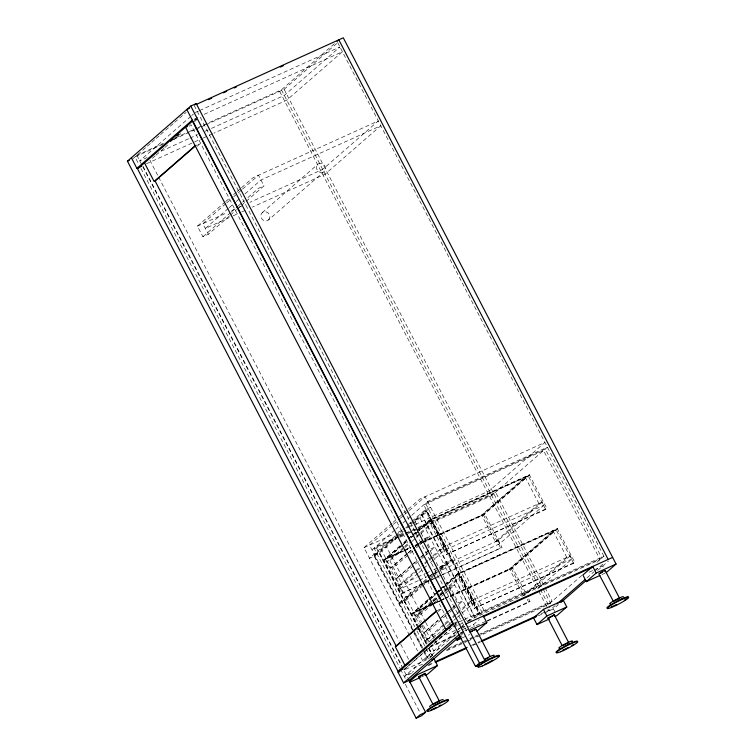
<?xml version="1.0" encoding="UTF-8"?>
<svg xmlns="http://www.w3.org/2000/svg" width="756" height="756" viewBox="0 0 756 756"><rect width="100%" height="100%" fill="white"/><g stroke="black" fill="none" stroke-linecap="round" stroke-linejoin="round"><path stroke-width="0.57" stroke-dasharray="3.78 2.83" d="M132.905 158.713L135.277 156.653M137.734 154.507L146.532 146.853M147.411 146.088L150.926 143.016M151.805 142.251L155.33 139.189M156.209 138.424L159.724 135.362M160.603 134.596L169.401 126.932M170.289 126.167L173.804 123.105M174.683 122.34L183.481 114.676M184.36 113.91L186.118 112.379M190.852 116.348L139.643 160.934L147.146 157.531M191.731 115.573L193.498 114.043M197.741 117.274L194.207 120.346L196.985 119.089M194.264 120.686L196.021 119.155M155.197 155.849L149.962 160.414L158.099 176.11M156.076 155.093L163.929 148.252M164.808 147.496L168.295 144.453M173.53 139.888L177.027 136.855M177.896 136.089L182.262 132.291M189.246 126.214L190.994 124.693L450.86 626.034M194.443 121.688L197.892 118.683M197.127 146.295L200.614 143.262L197.883 144.5M334.407 43.668L279.644 91.353L538.13 590.011M205.708 124.853L284.124 89.321L337.998 42.412M229.55 215.829L208.354 234.284L202.891 236.76L197.392 226.148L224.759 202.315M225.647 201.55L230.06 197.703M233.585 194.632L236.241 192.326M237.119 191.551L240.654 188.48M241.533 187.715L253.014 177.717L378.293 120.951L322.67 169.382L249.924 202.343M225.817 203.685L202.854 223.672L208.354 234.284M226.696 202.91L232.876 197.533M233.755 196.768L237.289 193.687M238.178 192.922L241.703 189.85M242.591 189.076L258.486 175.241L263.986 185.853L241.911 205.065M228.284 208.458L205.33 228.444L232.073 216.329M229.172 207.692L235.352 202.306M236.231 201.54L241.533 196.929M245.067 193.848L260.952 180.013L380.769 125.723L325.146 174.154L252.4 207.116M202.891 236.76L230.259 212.927M231.138 212.162L237.318 206.775M238.206 206.01L241.74 202.929M242.619 202.164L244.386 200.624M247.921 197.552L258.514 188.329L263.986 185.853M230.429 215.063L236.609 209.677M237.497 208.911L241.022 205.84M262.19 212.682L317.813 164.25M268.503 219.949A4.81 4.328 49 0 0 266.603 212.039A4.81 4.328 49 0 0 260.933 216.963A4.81 4.328 49 0 0 268.503 219.949L324.126 171.517A4.81 4.328 49 0 0 322.226 163.608A4.81 4.328 49 0 0 316.556 168.531A4.81 4.328 49 0 0 324.126 171.517M409.506 635.361L364.023 547.627L392.279 523.02M393.158 522.254L398.459 517.643M399.338 516.877L402.872 513.797M403.761 513.031L407.286 509.96M408.174 509.185L419.646 499.196L544.925 442.421L489.302 490.852L411.217 526.242M392.449 525.155L369.495 545.142L414.43 631.836M393.337 524.39L399.518 519.013M400.396 518.238L403.931 515.167M404.81 514.392L408.344 511.321M409.223 510.555L425.118 496.711L484.105 610.508L480.154 613.938L426.677 510.763L421.205 513.239L474.692 616.414L600.066 559.563L543.555 450.548L423.747 504.838L480.258 613.853M394.925 529.937L371.971 549.924L398.714 537.799M395.804 529.162L399.338 526.091M402.872 523.01L410.82 516.093M411.699 515.327L427.594 501.493L547.401 447.193L491.778 495.624L419.041 528.586M395.133 535.938L369.523 558.23L374.995 555.755L396.182 537.308M396.012 535.172L402.192 529.786M407.493 525.174L411.018 522.103M411.907 521.338L425.146 509.799L430.618 507.323L412.956 522.698M422.698 584.662L404.394 600.604L398.922 603.08L374.182 555.339L402.135 530.995M405.641 527.943L421.319 514.288L426.79 511.812L451.54 559.553L434.983 573.965M397.07 536.533L403.25 531.156M406.775 528.085L412.077 523.464M374.182 555.339L379.644 552.863L403.222 532.337M408.486 527.754L411.992 524.702M412.87 523.936L426.79 511.812M429.247 580.948L401.455 593.545L383.991 559.856L400.293 545.662M403.855 542.562L407.418 539.463M408.306 538.688L411.859 535.588M412.748 534.813L416.31 531.714M417.199 530.939L429.947 519.845L529.38 474.787L546.834 508.467L545.652 509.497L446.229 554.554L428.765 520.875L528.189 475.817L545.652 509.497M400.378 545.813L384.076 560.016L403.317 551.294M403.94 542.723L407.493 539.623M408.382 538.848L411.944 535.749M412.833 534.974L416.395 531.874M417.284 531.099L430.032 519.996L529.455 474.948L483.5 514.959L422.557 542.572M402.39 545.076L388.234 557.635L402.475 545.237M403.279 544.311L407.73 540.436M411.283 537.336L413.957 535.012M414.846 534.237L418.408 531.137M419.296 530.362L431.752 519.523L419.372 530.523M403.364 544.462L407.815 540.597M411.368 537.497L414.042 535.172M414.931 534.397L418.484 531.298M403.723 547.287L386.826 562.01L389.803 560.659L404.044 548.261M404.611 546.512L410.839 541.098M416.178 536.448L419.741 533.349M420.629 532.574L430.419 524.05L433.396 522.698L445.501 546.04L424.144 564.637M404.933 547.486L411.16 542.071M412.048 541.296L415.602 538.196M416.499 537.422L420.052 534.322M420.941 533.547L433.396 522.698M411.122 565.516L396.21 578.501L405.83 597.07L411.302 594.594L386.552 546.843L381.081 549.328L390.71 567.888L407.371 553.383M408.249 552.617L414.392 547.268M415.271 546.503L418.777 543.451M419.656 542.685L424.04 538.867L429.512 536.391L424.248 540.975M407.493 553.694L391.702 567.444L397.202 578.057L412.993 564.307M408.372 552.929L414.505 547.58M415.384 546.824L418.9 543.762M419.769 542.997L425.033 538.414L430.533 549.026M412.842 550.907L396.172 565.412L390.71 567.888M416.348 547.845L418.985 545.558M419.863 544.793L423.369 541.74M411.992 564.751L417.255 560.168M420.771 557.115L429.54 549.48L435.012 547.004L429.748 551.587M413.872 563.541L417.378 560.489M420.884 557.427L428.784 550.557M418.342 561.51L401.672 576.025L396.21 578.501M421.848 558.457L424.485 556.17M425.363 555.405L428.869 552.343M418.351 580.636L400.179 588.877L398.525 585.692L421.168 565.989M424.721 562.889L431.837 556.69M432.725 555.915L442.912 547.051L542.335 501.993L543.989 505.178L499.603 543.819L438.669 571.432M398.922 585.352L401.909 584.001L417.029 570.827M417.917 570.052L423.256 565.412M481.704 515.28L525.288 477.329M422.481 542.411L483.415 514.798L529.38 474.787M400.179 588.877L417.926 573.417M418.815 572.651L426.809 565.696M430.353 562.596L444.556 550.236L543.989 505.178M401.455 593.545L435.777 577.49M446.229 554.554L546.834 508.467M398.922 603.08L422.5 582.555M423.379 581.789L429.512 576.45M430.391 575.685L433.906 572.632M434.776 571.867L437.412 569.57M414.959 521.338L439.17 568.049L446.068 562.039L451.54 559.553M412.814 629.88L399.338 603.874L420.279 585.645M423.785 582.592L428.17 578.775M429.049 578.009L431.685 575.713M432.564 574.947L436.949 571.13M471.631 619.825L467.076 621.886L439.576 568.843L446.484 562.833L451.946 560.357L479.446 613.399L474.267 617.907M423.577 583.897L427.962 580.079M431.478 577.026L434.105 574.73M399.338 603.874L404.81 601.398L421.357 586.987M422.235 586.221L429.257 580.107M430.136 579.351L432.763 577.055M433.642 576.289L437.148 573.237M440.663 570.185L451.946 560.357M419.041 627.48L411.897 613.702L428.208 599.499M429.096 598.724L435.324 593.309M436.212 592.534L439.775 589.434M440.663 588.659L444.216 585.56M445.114 584.785L457.862 573.681L557.285 528.624L574.749 562.313L573.568 563.343L474.135 608.4L456.671 574.711L556.104 529.663L573.568 563.343M428.293 599.659L411.982 613.863L431.222 605.14M429.181 598.884L435.409 593.46M436.297 592.695L439.86 589.595M440.748 588.82L444.301 585.72M445.19 584.946L457.938 573.842L557.37 528.784L511.406 568.805L450.472 596.418M538.962 503.694L525.212 477.168L481.619 515.12L495.369 541.646L538.962 503.694L541.939 502.343M437.422 592.732L416.15 611.481L430.381 599.083M438.31 591.957L459.657 573.36L438.385 592.109M431.27 598.308L437.497 592.884M433.812 569.703L497.958 540.635L542.335 501.993M431.638 601.133L414.732 615.856L417.718 614.505L439.066 595.908M432.526 600.358L438.754 594.944M439.642 594.169L443.205 591.069M444.093 590.294L458.325 577.896L461.311 576.544L473.407 599.886L460.952 610.735M439.954 595.133L443.517 592.043M444.405 591.268L447.968 588.168M448.856 587.393L461.311 576.544M425.458 621.914L411.708 595.388L406.246 597.864L415.866 616.433L432.536 601.918M433.415 601.152L439.548 595.813M440.427 595.048L443.942 591.995M432.649 602.23L416.858 615.979L420.468 622.944M433.528 601.474L439.671 596.125M440.55 595.359L444.055 592.307M444.934 591.542L447.561 589.245M448.44 588.489L450.198 586.958L458.448 602.872M432.744 604.025L421.338 613.957L415.866 616.433M433.613 603.26L440.635 597.155M441.513 596.389L444.141 594.093M445.019 593.328L448.525 590.275M449.404 589.51L454.668 584.927L449.206 587.412M434.596 578.52L502.06 547.457L484.596 513.768L422.595 541.872M417.331 629.776L419.079 628.255M419.949 627.499L422.566 625.212M438.282 611.538L441.769 608.495L437.214 610.555M428.926 641.627L424.116 632.347L438.149 620.128M441.665 617.076L446.049 613.248M446.928 612.492L449.555 610.196M453.061 607.144L454.819 605.613M447.921 612.039L425.108 631.893L420.988 623.936M448.799 611.273L451.426 608.986M452.305 608.221L456.69 604.403M446.248 615.356L429.588 629.871L424.116 632.347M449.763 612.303L452.39 610.007M453.269 609.251L457.654 605.424M458.533 604.668L462.918 600.84L457.456 603.326M431.638 639.633L428.085 642.723L426.441 639.538L449.073 619.825M452.636 616.735L470.818 600.897L570.251 555.84L571.895 559.024L535.503 590.71M426.828 639.198L429.814 637.847L444.046 625.448M444.944 624.673L449.385 620.799M452.948 617.699L455.613 615.384M456.501 614.609L460.064 611.51M509.61 569.126L553.203 531.166M450.387 596.257L511.33 568.644L557.285 528.624M432.526 638.858L441.4 631.128M442.288 630.353L445.842 627.263M446.73 626.488L449.395 624.173M450.283 623.398L452.938 621.082M453.827 620.307L456.492 617.992M457.38 617.217L472.472 604.082L571.895 559.024M454.847 624.059L456.577 622.557M403.581 669.844L406.218 667.548M407.097 666.783L415.016 659.893M415.894 659.128L419.419 656.057M420.298 655.291L429.096 647.637M429.975 646.871L433.49 643.8M434.379 643.035L437.894 639.973M438.773 639.207L443.177 635.38M444.055 634.615L449.329 630.013M452.853 626.951L459.005 621.593M474.135 608.4L574.749 562.313M461.028 627.14L404.318 676.516L411.822 673.123M463.57 624.947L461.718 626.544L464.931 625.089M467.076 621.886L473.984 615.875L479.446 613.399M428.643 648.204L432.423 655.499L426.951 657.975L423.01 661.415L420.308 656.199M474.692 616.414L478.633 612.984L425.146 509.799M423.067 649.64L426.838 656.926L432.309 654.45L462.02 628.576M462.899 627.811L464.647 626.289M462.455 620.307L459.242 621.772L403.619 670.203L428.472 658.939L432.423 655.499M460.99 635.267L462.748 633.726M467.236 627.414L473.521 624.569L479.266 619.561M566.868 557.531L553.118 531.014L509.525 568.966L523.275 595.492L566.868 557.531L569.854 556.18M570.251 555.84L525.864 594.481L464.931 622.093M487.091 621.224L528.784 602.334L529.975 601.303L528.34 598.157M581.837 575.429L548.289 604.639L475.42 637.667M596.843 562.36L603.912 556.208L463.532 619.825M555.178 605.575L548.988 610.961L538.669 591.06M586.958 577.896L594.027 571.744M594.906 570.978L603.742 563.286M538.272 615.819L553.458 608.93L558.391 604.639M597.618 570.487L608.523 560.99M195.265 112.502L198.478 111.047M199.556 110.556L339.935 46.948L284.303 95.379L209.299 129.37M204.167 114.364L342.402 51.72L286.779 100.151L213.91 133.169M194.131 119.278L195.955 118.456M136.751 155.358L163.542 143.224M175.335 137.875L188.187 132.054M189.265 131.563L196.768 128.17M197.836 127.679L202.126 125.742M203.194 125.25L281.421 89.803L539.897 588.461M162.842 144.283L134.974 156.908L138.783 164.241M173.559 139.425L194.991 129.711M196.059 129.229L200.349 127.282M201.417 126.8L204.63 125.345M161.075 151.219L188.934 138.594M190.002 138.112L197.505 134.71M205.008 131.308L208.221 129.852M146.399 163.768L193.555 142.393M194.623 141.911L202.126 138.509M203.194 138.027L212.842 133.651M197.392 226.148L227.461 212.521M231.742 210.584L238.159 207.673M239.227 207.191L245.643 204.281M233.141 215.838L240.635 212.445M241.703 211.964L245.983 210.026M414.42 520.298L419.882 517.822L444.632 565.564L439.17 568.049M364.023 547.627L394.093 534.001M398.374 532.054L404.791 529.153M428.85 521.026L528.274 475.978M398.28 536.391L375.817 546.569L416.565 625.184M399.348 535.909L411.113 530.57M412.19 530.088L414.326 529.115M418.607 527.178L495.624 492.279L544.528 586.618M398.648 536.968L374.04 548.119L414.789 626.733M399.716 536.486L406.133 533.575M407.2 533.093L411.481 531.147M412.549 530.665L417.898 528.246M418.966 527.754L493.848 493.819M399.782 537.318L407.267 533.925M408.344 533.434L417.964 529.077M402.277 551.077L385.173 558.826L402.636 592.515M406.558 549.139L410.829 547.202M415.11 545.256L421.527 542.354M385.258 558.986L403.43 550.746M404.498 550.264L410.914 547.353M417.331 544.452L421.602 542.515M422.67 542.024L484.681 513.929M383.991 559.856L403.231 551.133M404.299 550.652L410.716 547.741M414.997 545.804L421.404 542.902M404.384 550.812L410.801 547.902M415.072 545.964L421.489 543.063M442.515 547.391L445.501 546.04M495.369 541.646L498.346 540.294M398.525 585.692L416.707 577.461M417.775 576.97L425.259 573.577M426.327 573.095L429.531 571.64M439.576 568.843L445.048 566.367L472.547 619.41M419.419 580.154L426.904 576.762M427.972 576.28L437.592 571.923M436.845 577.008L441.126 575.07M442.194 574.588L502.06 547.457M430.315 580.457L433.528 579.011M456.756 574.872L556.189 529.814M444.084 598.62L413.088 612.672L418.937 623.974M445.161 598.138L449.433 596.2M450.5 595.709L512.511 567.614L526.261 594.14L523.275 595.492M413.163 612.832L444.169 598.78M445.237 598.298L449.518 596.361M450.585 595.87L512.596 567.775M411.897 613.702L443.97 599.168M432.3 604.658L444.055 599.328M470.421 601.237L473.407 599.886M454.658 622.698L456.473 621.876M454.45 623.653L456.274 622.831M426.441 639.538L437.129 634.69M454.233 626.941L457.446 625.486M458.514 625.004L463.853 622.585M439.85 637.393L460.158 628.189M461.226 627.697L464.439 626.251M455.726 632.64L453.628 633.585L455.103 636.429M456.775 632.158L460.962 630.268M462.001 629.786L466.187 627.896M589.17 572.169L593.356 570.27M594.396 569.797L602.768 565.998L603.751 567.898M430.542 646.352L456.199 634.728M460.48 632.791L463.683 631.336M464.76 630.854L469.032 628.916M470.1 628.434L486.136 621.167M487.204 620.676L529.975 601.303M429.361 647.391L455.017 635.758M460.366 633.339L466.783 630.428M459.95 634.265L462.681 633.027M462.303 637.847L469.627 634.52M602.022 574.532L605.159 573.105M448.365 648.317L461.207 642.496M462.275 642.014L465.488 640.559M469.76 638.622L477.253 635.229M478.321 634.738L552.135 601.294L545.067 587.667M446.598 649.858L463.711 642.109M464.779 641.617L469.06 639.68M470.128 639.198L473.341 637.743M474.409 637.261L479.758 634.832M480.825 634.35L550.359 602.834M446.484 650.774L466.849 641.551M467.917 641.06L471.13 639.604M422.557 664.137L414.184 667.935L415.167 669.825M406.095 674.976L413.598 671.574M428.595 664.779L433.953 662.35M471.46 645.35L476.819 642.921M477.896 642.439L480.032 641.466M541.116 613.787L545.407 611.84M546.475 611.358L550.765 609.412L549.13 606.274M427.896 665.838L433.254 663.409M472.906 645.444L477.187 643.498M478.264 643.016L480.4 642.042M421.366 676.989L424.503 675.562M337.592 42.421L605.301 558.892M284.124 89.321L542.751 588.168M543.139 589.028L550.746 603.694M553.458 608.93L554.932 611.774M540.445 589.51L548.591 605.225M497.958 540.635L499.603 543.819M483.415 514.798L500.878 548.487M511.33 568.644L524.985 595M527.159 599.187L528.784 602.334M429.947 519.845L447.41 553.524M457.862 573.681L475.316 607.37M442.912 547.051L444.556 550.236M470.818 600.897L472.472 604.082M421.319 514.288L446.068 562.039M446.484 562.833L473.984 615.875M473.521 624.569L474.503 626.469M194.15 105.386L466.934 631.629M425.732 622.434L434.936 640.181M435.437 641.154L439.208 648.44L433.736 650.916L431.071 645.756M389.803 560.659L401.909 584.001M417.718 614.505L421.394 621.602M423.502 625.666L429.814 637.847M419.467 624.985L428.368 642.165M419.589 628.529L427.187 643.195M379.644 552.863L404.394 600.604M404.81 601.398L417.208 625.325M417.747 626.365L426.913 644.046M429.068 648.204L432.309 654.45M417.832 627.357L378.936 552.324L373.473 554.8L413.447 631.922M418.38 628.406L426.478 644.036M418.739 629.379L426.346 644.055M428.52 648.251L432.319 655.584M416.962 630.929L430.551 657.134M414.968 632.876L423.615 649.555M424.154 650.595L428.472 658.939M413.362 630.92L422.519 648.601M413.986 632.961L423.171 650.68M423.71 651.729L426.951 657.975M410.045 636.401L417.605 650.992M158.647 177.159L399.111 641.069M400.746 644.216L408.76 659.686M143.064 166.424L401.833 665.658M136.855 155.273L141.854 164.921M142.818 166.792L407.673 677.735M140.956 168.427L399.971 668.134M400.519 669.183L405.301 678.415M405.348 684.312L420.553 713.626M545.331 448.998L425.524 503.288L482.026 612.303L601.842 558.013L545.331 448.998"/><path stroke-width="1.13" d="M475.741 629.351L469.76 632.073M613.551 601.644L598.828 573.842L602.286 571.545L605.15 570.468L619.722 598.582M408.76 679.833L425.581 712.284L421.631 715.724L416.169 718.2L127.443 161.189L190.758 106.057L196.22 103.581L484.955 660.593L481.005 664.023L475.533 666.508L186.808 109.497M194.651 104.952L196.22 103.581M131.383 157.758L136.883 168.361L192.307 120.1M170.506 141.372L173.143 139.076M176.668 136.014L178.425 134.483M195.152 145.738L154.12 181.459L144.5 162.89M196.144 145.284L155.112 181.005L396.267 646.248L436.429 611.283M337.044 41.372L338.82 39.832L608.164 559.44M436.306 610.971L395.275 646.692L404.904 665.261L408.542 663.607M397.996 671.271L452.835 623.53L192.43 121.158L137.592 168.9L397.996 671.271L402.551 669.211M460.111 636.032L409.081 680.457L403.61 682.933L398.11 672.33L453.543 624.069M403.61 682.933L459.043 634.681M409.402 681.723L417.624 674.56L437.507 665.554L434.067 658.92L431.978 659.865M456.085 638.319L457.068 640.219L461.179 636.637M437.507 665.554L427.641 674.135L425.552 675.089M476.951 631.203L486.817 622.613L483.377 615.989M416.169 718.2L420.109 714.77L425.581 712.284M475.533 666.508L479.484 663.069L484.955 660.593M554.8 616.518L556.898 615.564L566.764 606.973L563.324 600.349L543.441 609.355L533.575 617.945L537.015 624.579L549.574 618.89M556.936 604.044L585.201 579.436M560.857 602.494L586.136 580.485M537.015 624.579L546.871 615.989L566.764 606.973M596.191 573.057L592.751 566.424L582.885 575.014L586.325 581.638L596.191 573.057L616.074 564.042L343.29 37.8L196.295 104.413M606.208 572.632L616.074 564.042M424.466 673.965L425.004 673.35L418.644 676.629L432.715 703.808M604.611 571.082L605.15 570.468M474.787 630.032L475.354 629.653M553.146 615.771L554.261 614.77L547.902 618.049L561.973 645.227M433.793 704.223L434.36 703.845M613.938 601.341L614.515 600.963M423.18 674.768L423.889 674.343M485.257 659.534L485.966 659.109M563.617 645.274L564.326 644.849M551.644 616.641L552.438 616.197M615.214 600.538L619.032 598.714M435.069 703.42L435.872 702.976M601.691 572.764L602.532 572.33M421.546 675.647L422.387 675.212M486.76 658.665L488.414 657.843M565.129 644.405L565.97 643.97M471.621 631.723L472.434 631.336M549.99 617.463L550.803 617.076M436.713 702.551L437.526 702.154M187.724 109.081L189.548 108.259M208.448 99.65L211.671 98.186M223.455 92.846L226.668 91.391M234.171 87.989L236.316 87.025M280.249 67.114L283.462 65.649M187.346 126.346L185.522 127.169L445.927 629.54L450.481 627.471M127.443 161.189L129.257 160.366M136.883 168.361L141.438 166.301M465.592 624.05L612.634 557.408M483.15 616.83L593.526 566.811M469.022 630.684L486.817 622.613M457.068 640.219L461.255 638.319M586.325 581.638L599.933 575.477M398.11 672.33L399.933 671.498M435.031 661.859L467.18 647.297M481.109 640.984L536.826 615.734M435.399 662.436L466.471 648.355M481.477 641.551L536.127 616.792M409.846 682.205L420.317 677.461M600.132 573.473L600.878 573.152M419.986 676.355L420.733 676.034M566.783 643.583L567.52 643.261M549.243 617.784L547.93 618.153M438.272 701.833L438.886 701.606M419.372 676.592L418.682 676.724M568.134 643.025L568.833 642.893M621.612 598.979L621.886 599.489M554.261 614.77L568.295 641.844M543.441 609.355L546.871 615.989M563.097 650.67L562.833 650.16A12.03 1.361 -27.4 0 0 568.332 647.438M492.364 657.55L492.628 658.06M475.893 629.039L489.926 656.113M190.758 106.057L479.484 663.069M425.004 673.35L439.576 701.464M433.849 709.241L433.575 708.731A12.03 1.361 -27.4 0 1 431.137 709.78M607.087 608.032A12.03 1.361 -27.4 0 1 618.909 600.264A12.03 1.361 -27.4 0 1 627.612 597.902M626.251 598.95A12.03 1.361 -27.4 0 1 624.305 600.226M616.433 604.564A12.03 1.361 -27.4 0 1 614.609 605.443M613.73 605.849A12.03 1.361 -27.4 0 1 611.283 606.898M610.281 603.864A7.692 0.869 -27.4 0 1 615.564 599.81A7.692 0.869 -27.4 0 1 623.36 596.919M573.417 644.537A12.03 1.361 -27.4 0 1 571.857 645.482M556.964 652.333A12.03 1.361 -27.4 0 1 565.223 646.002A12.03 1.361 -27.4 0 1 577.404 641.475M559.383 648.175A7.692 0.869 -27.4 0 1 565.573 643.649A7.692 0.869 -27.4 0 1 572.037 641.693M440.899 705.027A12.03 1.361 -27.4 0 1 439.075 706.019M436.288 707.446A12.03 1.361 -27.4 0 1 434.464 708.325M427.707 710.905A12.03 1.361 -27.4 0 1 435.966 704.573A12.03 1.361 -27.4 0 1 448.147 700.056M429.644 706.747A7.692 0.869 -27.4 0 1 435.418 702.693A7.692 0.869 -27.4 0 1 443.186 699.555M481.78 663.173A12.03 1.361 -27.4 0 1 494.802 656.501A12.03 1.361 -27.4 0 1 498.355 656.482M492.657 660.224A12.03 1.361 -27.4 0 1 487.176 663.135M486.259 663.588A12.03 1.361 -27.4 0 1 484.473 664.42M478.595 666.603A12.03 1.361 -27.4 0 1 479.833 664.448M484.596 659.327A7.692 0.869 -27.4 0 1 492.071 655.707A7.692 0.869 -27.4 0 1 493.668 655.962M611.557 607.408A12.03 1.361 -27.4 0 0 628.557 597.684A12.03 1.361 -27.4 0 0 613.692 603.685A12.03 1.361 -27.4 0 0 611.557 607.408M560.659 651.719A12.03 1.361 -27.4 0 0 577.669 641.995A12.03 1.361 -27.4 0 0 562.804 647.986A12.03 1.361 -27.4 0 0 560.659 651.719M431.402 710.29A12.03 1.361 -27.4 0 0 448.412 700.566A12.03 1.361 -27.4 0 0 433.547 706.567A12.03 1.361 -27.4 0 0 431.402 710.29M482.3 665.979A12.03 1.361 -27.4 0 0 499.31 656.255A12.03 1.361 -27.4 0 0 484.435 662.256A12.03 1.361 -27.4 0 0 482.3 665.979"/></g></svg>
